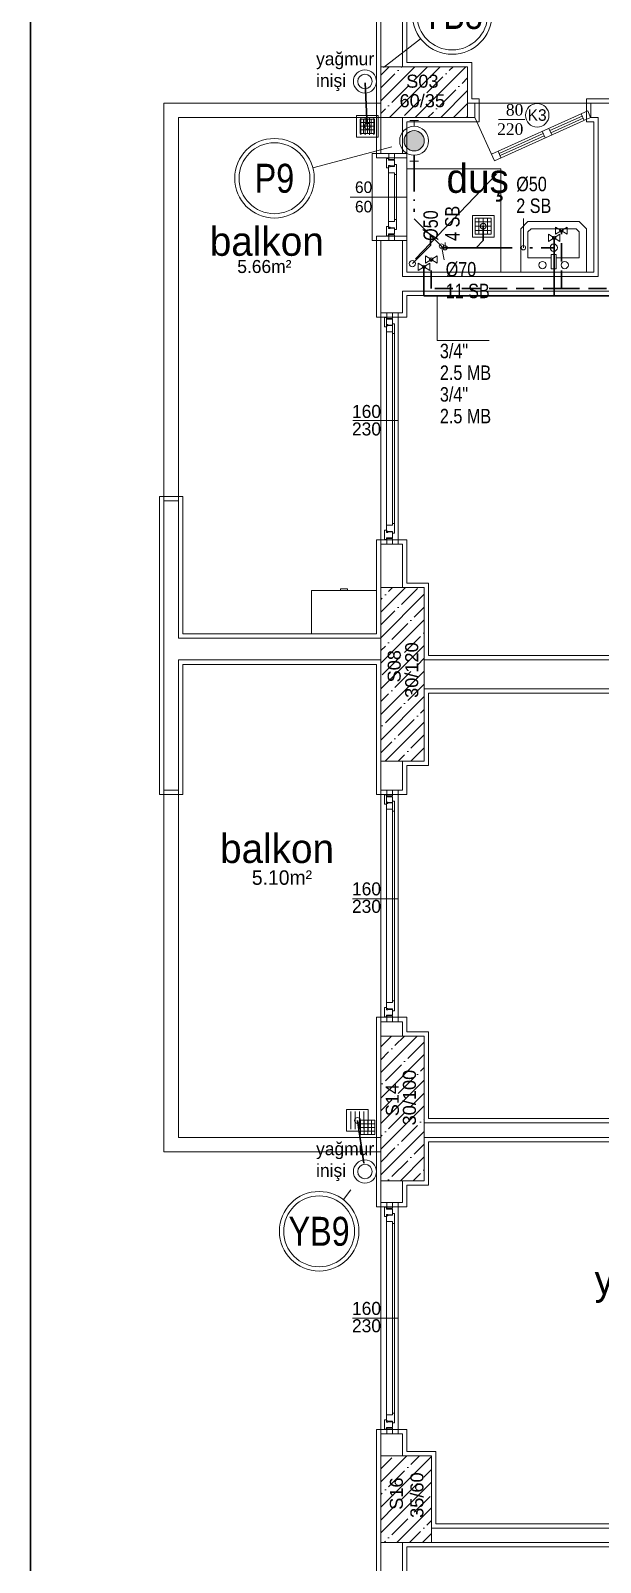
# Model space of a CAD drawing. Header units: centimetres. Extents: x 252513 to 260714, y -444050 to -441150.
# Drawn here: x 252513 to 252907, y -442880 to -441821 of the extents above; entities that cross this region are included whole.
import ezdxf
from ezdxf.enums import TextEntityAlignment as Align

# ---------------------------------------------------------------- set-up
doc = ezdxf.new("R2010")
doc.units = ezdxf.units.CM
for name, pattern in [('ROTAS_BASMA', [18.75, 12.5, -6.25]), ('ROTAS_PISSU', [45, 25, -6, 0, -6, 2, -6]), ('ROTAS_YAGMUR', [45, 30, -6, 0, -9])]:
    doc.linetypes.add(name, pattern=pattern)
for name, color, linetype, lineweight in [('ROTAS-MIMARI', 8, 'Continuous', 13), ('ROTAS-MIMARI-YAZI', 8, 'Continuous', 13), ('ROTAS-PAFTA', 144, 'Continuous', 35), ('ROTAS-SEMBOL-KILAVUZ', 9, 'Continuous', 9), ('ROTAS-SIHHI-KOLON-NO', 1, 'Continuous', 18), ('ROTAS-SIHHI-PIS-SU', 6, 'ROTAS_PISSU', 30), ('ROTAS-SIHHI-PIS-SU-CAP', 211, 'Continuous', 18), ('ROTAS-SIHHI-SEMBOL', 1, 'Continuous', 18), ('ROTAS-SIHHI-SICAK-SU', 1, 'ROTAS_BASMA', 30), ('ROTAS-SIHHI-SOGUK-SU', 5, 'Continuous', 30), ('ROTAS-SIHHI-TEMIZ-SU-CAP', 101, 'Continuous', 18), ('ROTAS-SIHHI-YAGMUR', 3, 'ROTAS_YAGMUR', 30), ('ROTAS-SIHHI-YAGMUR-NO', 3, 'Continuous', 18)]:
    doc.layers.add(name, color=color, linetype=linetype, lineweight=lineweight)
doc.styles.add('arial_1_18', font='arial.ttf', dxfattribs={"height": 0.2})
doc.styles.add('ROTAS-YAZI', font='arial.ttf')
pattern_1 = [(45, (231105.378, -437638.89), (-8.838835, 8.838835), []), (45, (231114.217, -437638.89), (-8.838835, 8.838835), [15.625, -3.125, 0, -3.125])]

# ---------------------------------------------------------------- blocks, each defined once
blk = doc.blocks.new('ROTAS-S2-PIS-KOLON')
h = blk.add_hatch(color=6)
edge = h.paths.add_edge_path()
edge.add_arc((0, 0), 7, 0, 360)
at = {"color": 30}
for p, q in [((-10, 0), (-14, 0)), ((10, 0), (14, 0))]:
    blk.add_line(p, q, dxfattribs=at)
at = {"color": 1}
for points in [[(-14, -3), (-14, 3)], [(14, -3), (14, 3)]]:
    blk.add_lwpolyline(points, dxfattribs=at)
at = {"color": 30}
blk.add_circle((0, 0), 10, dxfattribs=at)
at = {"color": 6}
blk.add_circle((0, 0), 7, dxfattribs=at)
at = {"style": 'ROTAS-YAZI', "flags": 1}
blk.add_attdef('NO', (0, 0), '', height=5, dxfattribs=at)
blk = doc.blocks.new('ROTAS-S2-YER-SUZGECI')
for p, q in [((-5.5, 3), (5.5, 3)), ((-5.5, 0), (5.5, 0)), ((-3, -5.5), (-3, 5.5)), ((0, -5.5), (0, 5.5)), ((3, -5.5), (3, 5.5)), ((-5.5, -3), (5.5, -3))]:
    blk.add_line(p, q)
for points in [[(-7.5, -7.5), (7.5, -7.5), (7.5, 7.5), (-7.5, 7.5)], [(-5.5, -5.5), (5.5, -5.5), (5.5, 5.5), (-5.5, 5.5)]]:
    blk.add_lwpolyline(points, close=True)
blk.add_circle((0, 0), 2)
blk = doc.blocks.new('ROTAS-S2-KURESEL-VANA')
blk.add_lwpolyline([(-4, -2.5), (4, 2.5), (4, -2.5), (-4, 2.5)], close=True)
blk.add_circle((0, 0), 1.2)
blk = doc.blocks.new('ROTAS-S2-BALKON-SUZGECI')
for p, q in [((-4.5, -6), (-4.5, 6)), ((-1.5, -6), (-1.5, 6)), ((1.5, -6), (1.5, 6)), ((4.5, -6), (4.5, 6))]:
    blk.add_line(p, q)
blk.add_lwpolyline([(-7.5, -7.5), (7.5, -7.5), (7.5, 7.5), (-7.5, 7.5)], close=True)
blk.add_circle((0, 0), 2)
blk = doc.blocks.new('ROTAS-S2-KOLON-YAGMUR')
at = {"color": 3}
for radius in [8, 5]:
    blk.add_circle((0, 0), radius, dxfattribs=at)
blk = doc.blocks.new('ROTAS-S2-KOLON-NO')
at = {"color": 1}
for radius in [27.5, 24.5]:
    blk.add_circle((0, 0), radius, dxfattribs=at)
at = {"color": 6, "style": 'ROTAS-YAZI', "width": 0.8}
blk.add_attdef('NO', text='', height=20, dxfattribs=at).set_placement((0, 0), align=Align.MIDDLE_CENTER)
blk = doc.blocks.new('ROTAS-S2-KOLON-NO-YAGMUR')
at = {"color": 1}
for radius in [27.5, 24.5]:
    blk.add_circle((0, 0), radius, dxfattribs=at)
at = {"color": 3, "style": 'ROTAS-YAZI', "width": 0.8}
blk.add_attdef('NO', text='', height=20, dxfattribs=at).set_placement((0, 0), align=Align.MIDDLE_CENTER)
blk = doc.blocks.new('ROTAS-S2-TS-CAP2')
at = {"style": 'ROTAS-YAZI', "width": 0.8}
for tag, p in [('C1', (0, 15)), ('M1', (0, 0))]:
    blk.add_attdef(tag, p, '', height=10, dxfattribs=at)
blk = doc.blocks.new('ROTAS-S2-TS-CAP4')
at = {"style": 'ROTAS-YAZI', "width": 0.8}
for tag, p in [('C1', (0, 45)), ('M1', (0, 30)), ('C2', (0, 15)), ('M2', (0, 0))]:
    blk.add_attdef(tag, p, '', height=10, dxfattribs=at)

msp = doc.modelspace()

# ---------------------------------------------------------------- hatches: boundary and pattern name
at = {"layer": 'ROTAS-MIMARI', "ltscale": 0.03}
h = msp.add_hatch(dxfattribs=at)
h.set_pattern_fill('ANSI35', color=256, scale=50, style=0)
h.set_pattern_definition(pattern_1)
h.paths.add_polyline_path([(252815.2, -441845.8), (252755.2, -441845.8), (252755.2, -441880.8), (252815.2, -441880.8)])
h.paths.add_polyline_path([(252765.8, -441876.2), (252801.9, -441876.2), (252801.9, -441862.2), (252765.8, -441862.2)], flags=24)
h.paths.add_polyline_path([(252770.4, -441862.7), (252797.4, -441862.7), (252797.4, -441848.7), (252770.4, -441848.7)], flags=24)
h = msp.add_hatch(dxfattribs=at)
h.set_pattern_fill('ANSI35', color=256, scale=50, style=0)
h.set_pattern_definition(pattern_1)
h.paths.add_polyline_path([(252785.2, -442205.8), (252755.2, -442205.8), (252755.2, -442325.8), (252785.2, -442325.8)])
h.paths.add_polyline_path([(252783.5, -442284.4), (252783.5, -442241.3), (252769.6, -442241.3), (252769.6, -442284.4)], flags=24)
h.paths.add_polyline_path([(252771.4, -442273.7), (252771.4, -442246.6), (252757.5, -442246.6), (252757.5, -442273.7)], flags=24)
h = msp.add_hatch(dxfattribs=at)
h.set_pattern_fill('ANSI35', color=256, scale=50, style=0)
h.set_pattern_definition(pattern_1)
h.paths.add_polyline_path([(252785.2, -442515.8), (252755.2, -442515.8), (252755.2, -442615.8), (252785.2, -442615.8)])
h.paths.add_polyline_path([(252781.9, -442579.9), (252781.9, -442536.7), (252767.9, -442536.7), (252767.9, -442579.9)], flags=24)
h.paths.add_polyline_path([(252770.1, -442573.5), (252770.1, -442546.5), (252756.1, -442546.5), (252756.1, -442573.5)], flags=24)
h = msp.add_hatch(dxfattribs=at)
h.set_pattern_fill('ANSI35', color=256, scale=50, style=0)
h.set_pattern_definition(pattern_1)
h.paths.add_polyline_path([(252790.2, -442805.8), (252755.2, -442805.8), (252755.2, -442865.8), (252790.2, -442865.8)])
h.paths.add_polyline_path([(252787.1, -442851.2), (252787.1, -442815), (252773.1, -442815), (252773.1, -442851.2)], flags=24)
h.paths.add_polyline_path([(252772.9, -442845.6), (252772.9, -442818.6), (252758.9, -442818.6), (252758.9, -442845.6)], flags=24)

# ---------------------------------------------------------------- linework, layer by layer
for p, q in [((252752.2, -441782.8), (252752.2, -441845.8)), ((252755.2, -441845.8), (252755.2, -441785.8)), ((252770.2, -441845.8), (252770.2, -441785.8)), ((252773.2, -441842.8), (252773.2, -441782.8)), ((252752.2, -441845.8), (252752.2, -441880.8)), ((252818.2, -441842.8), (252773.2, -441842.8)), ((252818.2, -441867.8), (252818.2, -441842.8)), ((252815.2, -441870.8), (252820.2, -441870.8)), ((252823.2, -441867.8), (252818.2, -441867.8)), ((252900.2, -441870.8), (252820.2, -441870.8)), ((252823.2, -441883.8), (252823.2, -441867.8)), ((253083.2, -441867.8), (252897.4, -441867.8)), ((252897.4, -441867.8), (252897.4, -441883.8)), ((252900.4, -441870.8), (253080.2, -441870.8)), ((252900.4, -441880.8), (252900.4, -441870.8)), ((252750.8, -441881.9), (252740.8, -441881.9)), ((252740.8, -441881.9), (252740.8, -441891.9)), ((252743.2, -441881.9), (252743.2, -441891.9)), ((252745.9, -441881.9), (252745.9, -441891.9)), ((252748.5, -441881.9), (252748.5, -441891.9)), ((252750.8, -441891.9), (252750.8, -441881.9)), ((252752.2, -441880.8), (252752.2, -441908.8)), ((252755.2, -441905.8), (252755.2, -441880.8)), ((252770.2, -441905.8), (252770.2, -441880.8)), ((252815.2, -441880.8), (252820.2, -441880.8)), ((252820.2, -441880.8), (252833.7, -441910.7)), ((252898.2, -441876.2), (252831.6, -441906.1)), ((252900.2, -441880.8), (252833.7, -441910.7)), ((252894.4, -441879.9), (252872.1, -441889.9)), ((252895, -441881.3), (252872.7, -441891.3)), ((252895.7, -441882.8), (252893.6, -441878.3)), ((252900.2, -441880.8), (252898.2, -441876.2)), ((252900.4, -441880.8), (252905.4, -441880.8)), ((252905.4, -441990.8), (252905.4, -441880.8)), ((252740.8, -441884.3), (252750.8, -441884.3)), ((252740.8, -441886.9), (252750.8, -441886.9)), ((252740.8, -441889.4), (252750.8, -441889.4)), ((252740.8, -441891.9), (252750.8, -441891.9)), ((252773.2, -441908.8), (252773.2, -441883.8)), ((252773.2, -441883.8), (252815.2, -441883.8)), ((252815.2, -441883.8), (252823.2, -441883.8)), ((252836.6, -441882.2), (252854.7, -441882.2)), ((252867.5, -441891.9), (252836.9, -441905.7)), ((252868.8, -441894.9), (252866.8, -441890.3)), ((252873.4, -441892.8), (252871.4, -441888.3)), ((252897.4, -441883.8), (252902.4, -441883.8)), ((252902.4, -441883.8), (252902.4, -441987.8)), ((252868.2, -441893.4), (252837.6, -441907.1)), ((252749.2, -441965.8), (252749.2, -441905.8)), ((252755.2, -441905.8), (252749.2, -441905.8)), ((252773.2, -441908.8), (252752.2, -441908.8)), ((252770.2, -441905.8), (252755.2, -441905.8)), ((252759.1, -441915.5), (252759.1, -441909.1)), ((252759.1, -441909.1), (252760.5, -441909.1)), ((252760.5, -441910.3), (252760.5, -441909.1)), ((252760.5, -441910.3), (252764.7, -441910.3)), ((252760.7, -441909.8), (252760.7, -441905.8)), ((252760.7, -441905.8), (252764.7, -441905.8)), ((252764.7, -441909.8), (252760.7, -441909.8)), ((252764.7, -441905.8), (252764.7, -441909.8)), ((252764.7, -441914.3), (252764.7, -441910.3)), ((252764.7, -441913.4), (252766.1, -441913.4)), ((252764.7, -441913.4), (252764.7, -441914.6)), ((252766.1, -441920.2), (252766.1, -441913.4)), ((252773.2, -441905.8), (252770.2, -441905.8)), ((252773.2, -441965.8), (252773.2, -441905.8)), ((252836.2, -441904.1), (252838.2, -441908.6)), ((252759.1, -441915.5), (252760.5, -441915.5)), ((252760.5, -441915.5), (252760.5, -441914)), ((252760.5, -441914), (252761.5, -441914)), ((252760.5, -441914.6), (252761, -441914.6)), ((252760.5, -441914.6), (252760.5, -441919)), ((252760.5, -441919), (252764.7, -441919)), ((252760.5, -441919), (252760.5, -441952.6)), ((252761, -441914.9), (252761, -441914.6)), ((252761, -441914.9), (252761.5, -441914.9)), ((252761.5, -441914.3), (252761.5, -441914)), ((252761.5, -441914.3), (252764.7, -441914.3)), ((252761.5, -441914.6), (252764.7, -441914.6)), ((252761.5, -441914.9), (252761.5, -441914.6)), ((252764.7, -441920.2), (252764.7, -441919)), ((252764.7, -441920.2), (252766.1, -441920.2)), ((252764.7, -441920.2), (252764.7, -441951.4)), ((252766.1, -441951.4), (252766.1, -441920.2)), ((252773.2, -441987.8), (252773.2, -441916.4)), ((252773.2, -441916.4), (252773.2, -441987.8)), ((252773.2, -441916.4), (252838.2, -441916.4)), ((252835.2, -441919.9), (252779.1, -441978.5)), ((252838.2, -441987.8), (252838.2, -441916.4)), ((252734, -441935.8), (252773.2, -441935.8)), ((252759.1, -441956.1), (252759.1, -441962.5)), ((252759.1, -441956.1), (252760.5, -441956.1)), ((252760.5, -441952.6), (252764.7, -441952.6)), ((252760.5, -441957), (252760.5, -441952.6)), ((252760.5, -441956.1), (252760.5, -441957.6)), ((252764.7, -441951.4), (252764.7, -441952.6)), ((252764.7, -441951.4), (252766.1, -441951.4)), ((252766.1, -441951.4), (252766.1, -441958.2)), ((252856.9, -441952.8), (252851.9, -441957.8)), ((252892.3, -441952.8), (252856.9, -441952.8)), ((252897.3, -441957.8), (252892.3, -441952.8)), ((252755.2, -441965.8), (252749.2, -441965.8)), ((252752.2, -441962.8), (252752.2, -442018.8)), ((252773.2, -441962.8), (252752.2, -441962.8)), ((252755.2, -442015.8), (252755.2, -441965.8)), ((252770.2, -441965.8), (252755.2, -441965.8)), ((252759.1, -441962.5), (252760.5, -441962.5)), ((252760.5, -441957), (252761, -441957)), ((252760.5, -441957.6), (252761.5, -441957.6)), ((252760.5, -441961.3), (252760.5, -441962.5)), ((252760.5, -441961.3), (252764.7, -441961.3)), ((252760.7, -441961.8), (252760.7, -441965.8)), ((252764.7, -441961.8), (252760.7, -441961.8)), ((252760.7, -441965.8), (252764.7, -441965.8)), ((252761, -441956.7), (252761.5, -441956.7)), ((252761, -441956.7), (252761, -441957)), ((252761.5, -441956.7), (252761.5, -441957)), ((252761.5, -441957), (252764.7, -441957)), ((252761.5, -441957.3), (252761.5, -441957.6)), ((252761.5, -441957.3), (252764.7, -441957.3)), ((252764.7, -441958.2), (252764.7, -441957)), ((252764.7, -441957.3), (252764.7, -441961.3)), ((252764.7, -441958.2), (252766.1, -441958.2)), ((252764.7, -441965.8), (252764.7, -441961.8)), ((252770.2, -441990.8), (252770.2, -441965.8)), ((252773.2, -441965.8), (252770.2, -441965.8)), ((252851.9, -441957.8), (252851.9, -441987.8)), ((252859, -441957.8), (252856.9, -441959.8)), ((252856.9, -441959.8), (252856.9, -441977.8)), ((252890.2, -441957.8), (252859, -441957.8)), ((252892.3, -441959.8), (252890.2, -441957.8)), ((252892.3, -441977.8), (252892.3, -441959.8)), ((252897.3, -441987.8), (252897.3, -441957.8)), ((252876.3, -441975.5), (252872.9, -441975.5)), ((252872.9, -441975.5), (252872.9, -441985.5)), ((252876.3, -441985.5), (252876.3, -441975.5)), ((252902.4, -441987.8), (252773.2, -441987.8)), ((252773.2, -441987.8), (252838.2, -441987.8)), ((252851.9, -441987.8), (252897.3, -441987.8)), ((252872.9, -441977.8), (252856.9, -441977.8)), ((252872.9, -441985.5), (252876.3, -441985.5)), ((252892.3, -441977.8), (252876.3, -441977.8)), ((252770.2, -441990.8), (252905.4, -441990.8)), ((252770.2, -442015.8), (252770.2, -442000.8)), ((252770.2, -442000.8), (252915.4, -442000.8)), ((252773.2, -442018.8), (252773.2, -442003.8)), ((252773.2, -442003.8), (252918.4, -442003.8)), ((252752.2, -442018.8), (252773.2, -442018.8)), ((252755.2, -442015.8), (252770.2, -442015.8)), ((252755.2, -442175.8), (252755.2, -442015.8)), ((252757.6, -442019.1), (252759, -442019.1)), ((252757.6, -442025.5), (252757.6, -442019.1)), ((252759, -442019.1), (252759, -442162.6)), ((252759, -442020.3), (252759, -442019.1)), ((252759.2, -442019.8), (252759.2, -442015.8)), ((252763.2, -442015.8), (252763.2, -442019.8)), ((252767.1, -442175.8), (252767.1, -442015.8)), ((252757.6, -442025.5), (252759, -442025.5)), ((252759, -442020.3), (252763.2, -442020.3)), ((252759, -442024), (252760, -442024)), ((252759, -442025.5), (252759, -442024)), ((252759, -442024.6), (252759, -442029)), ((252759, -442024.6), (252759.5, -442024.6)), ((252759, -442029), (252763.2, -442029)), ((252763.2, -442019.8), (252759.2, -442019.8)), ((252759.5, -442024.9), (252759.5, -442024.6)), ((252759.5, -442024.9), (252760, -442024.9)), ((252760, -442024.3), (252760, -442024)), ((252760, -442024.3), (252763.2, -442024.3)), ((252760, -442024.9), (252760, -442024.6)), ((252760, -442024.6), (252763.2, -442024.6)), ((252763.2, -442020.3), (252763.2, -442161.4)), ((252763.2, -442024.3), (252763.2, -442020.3)), ((252763.2, -442023.4), (252763.2, -442024.6)), ((252763.2, -442023.4), (252764.6, -442023.4)), ((252763.2, -442030.2), (252763.2, -442029)), ((252763.2, -442030.2), (252764.6, -442030.2)), ((252764.6, -442161.4), (252764.6, -442023.4)), ((252764.6, -442030.2), (252764.6, -442023.4)), ((252735.7, -442090.2), (252767.1, -442090.2)), ((252618.2, -442142.8), (252602.2, -442142.8)), ((252602.2, -442142.8), (252602.2, -442348.8)), ((252615.2, -442145.8), (252605.2, -442145.8)), ((252605.2, -442145.8), (252605.2, -442345.8)), ((252615.2, -442145.8), (252615.2, -442240.8)), ((252618.2, -442237.8), (252618.2, -442142.8)), ((252757.6, -442166.1), (252757.6, -442172.5)), ((252757.6, -442166.1), (252759, -442166.1)), ((252759, -442162.6), (252763.2, -442162.6)), ((252759, -442167), (252759, -442162.6)), ((252759, -442166.1), (252759, -442167.6)), ((252759, -442167), (252759.5, -442167)), ((252759, -442167.6), (252760, -442167.6)), ((252759.5, -442166.7), (252760, -442166.7)), ((252759.5, -442166.7), (252759.5, -442167)), ((252760, -442166.7), (252760, -442167)), ((252760, -442167), (252763.2, -442167)), ((252760, -442167.3), (252760, -442167.6)), ((252760, -442167.3), (252763.2, -442167.3)), ((252763.2, -442161.4), (252763.2, -442162.6)), ((252763.2, -442161.4), (252764.6, -442161.4)), ((252763.2, -442168.2), (252763.2, -442167)), ((252763.2, -442167.3), (252763.2, -442171.3)), ((252764.6, -442161.4), (252764.6, -442168.2)), ((252773.2, -442172.8), (252752.2, -442172.8)), ((252752.2, -442172.8), (252752.2, -442237.8)), ((252755.2, -442205.8), (252755.2, -442175.8)), ((252755.2, -442175.8), (252770.2, -442175.8)), ((252757.6, -442172.5), (252759, -442172.5)), ((252759, -442171.3), (252759, -442172.5)), ((252759, -442171.3), (252763.2, -442171.3)), ((252759.2, -442171.8), (252759.2, -442175.8)), ((252763.2, -442171.8), (252759.2, -442171.8)), ((252763.2, -442168.2), (252764.6, -442168.2)), ((252763.2, -442175.8), (252763.2, -442171.8)), ((252770.2, -442205.8), (252770.2, -442175.8)), ((252773.2, -442202.8), (252773.2, -442172.8)), ((252707.2, -442207.8), (252752.2, -442207.8)), ((252707.2, -442237.8), (252707.2, -442207.8)), ((252732.2, -442206.5), (252727.2, -442206.5)), ((252727.2, -442206.5), (252727.2, -442207.8)), ((252732.2, -442207.8), (252732.2, -442206.5)), ((252752.2, -442237.8), (252752.2, -442207.8)), ((252788.2, -442202.8), (252773.2, -442202.8)), ((252788.2, -442252.8), (252788.2, -442202.8)), ((252755.2, -442240.8), (252615.2, -442240.8)), ((252752.2, -442237.8), (252618.2, -442237.8)), ((252752.2, -442237.8), (252707.2, -442237.8)), ((252755.2, -442255.8), (252615.2, -442255.8)), ((252615.2, -442255.8), (252615.2, -442345.8)), ((252618.2, -442348.8), (252618.2, -442258.8)), ((252618.2, -442258.8), (252752.2, -442258.8)), ((252752.2, -442258.8), (252752.2, -442325.8)), ((252785.2, -442255.8), (253025.2, -442255.8)), ((253022.2, -442252.8), (252788.2, -442252.8)), ((252785.2, -442275.8), (253180.2, -442275.8)), ((252788.2, -442328.8), (252788.2, -442278.8)), ((252788.2, -442278.8), (253177.2, -442278.8)), ((252752.2, -442325.8), (252752.2, -442348.8)), ((252755.2, -442345.8), (252755.2, -442325.8)), ((252770.2, -442345.8), (252770.2, -442325.8)), ((252773.2, -442348.8), (252773.2, -442328.8)), ((252773.2, -442328.8), (252788.2, -442328.8)), ((252615.2, -442345.8), (252605.2, -442345.8)), ((252755.2, -442345.8), (252770.2, -442345.8)), ((252755.2, -442505.8), (252755.2, -442345.8)), ((252759.2, -442349.8), (252759.2, -442345.8)), ((252763.2, -442345.8), (252763.2, -442349.8)), ((252767.1, -442505.8), (252767.1, -442345.8)), ((252602.2, -442348.8), (252618.2, -442348.8)), ((252752.2, -442348.8), (252773.2, -442348.8)), ((252757.6, -442349.1), (252759, -442349.1)), ((252757.6, -442355.5), (252757.6, -442349.1)), ((252757.6, -442355.5), (252759, -442355.5)), ((252759, -442349.1), (252759, -442492.6)), ((252759, -442350.3), (252759, -442349.1)), ((252759, -442350.3), (252763.2, -442350.3)), ((252759, -442354), (252760, -442354)), ((252759, -442355.5), (252759, -442354)), ((252759, -442354.6), (252759, -442359)), ((252759, -442354.6), (252759.5, -442354.6)), ((252763.2, -442349.8), (252759.2, -442349.8)), ((252759.5, -442354.9), (252759.5, -442354.6)), ((252759.5, -442354.9), (252760, -442354.9)), ((252760, -442354.3), (252760, -442354)), ((252760, -442354.3), (252763.2, -442354.3)), ((252760, -442354.9), (252760, -442354.6)), ((252760, -442354.6), (252763.2, -442354.6)), ((252763.2, -442350.3), (252763.2, -442491.4)), ((252763.2, -442354.3), (252763.2, -442350.3)), ((252763.2, -442353.4), (252763.2, -442354.6)), ((252763.2, -442353.4), (252764.6, -442353.4)), ((252764.6, -442491.4), (252764.6, -442353.4)), ((252764.6, -442360.2), (252764.6, -442353.4)), ((252759, -442359), (252763.2, -442359)), ((252763.2, -442360.2), (252763.2, -442359)), ((252763.2, -442360.2), (252764.6, -442360.2)), ((252735.6, -442420.8), (252767.1, -442420.8)), ((252757.6, -442496.1), (252757.6, -442502.5)), ((252757.6, -442496.1), (252759, -442496.1)), ((252759, -442492.6), (252763.2, -442492.6)), ((252759, -442497), (252759, -442492.6)), ((252759, -442496.1), (252759, -442497.6)), ((252763.2, -442491.4), (252763.2, -442492.6)), ((252763.2, -442491.4), (252764.6, -442491.4)), ((252764.6, -442491.4), (252764.6, -442498.2)), ((252773.2, -442502.8), (252752.2, -442502.8)), ((252752.2, -442502.8), (252752.2, -442515.8)), ((252755.2, -442515.8), (252755.2, -442505.8)), ((252755.2, -442505.8), (252770.2, -442505.8)), ((252757.6, -442502.5), (252759, -442502.5)), ((252759, -442497), (252759.5, -442497)), ((252759, -442497.6), (252760, -442497.6)), ((252759, -442501.3), (252759, -442502.5)), ((252759, -442501.3), (252763.2, -442501.3)), ((252759.2, -442501.8), (252759.2, -442505.8)), ((252763.2, -442501.8), (252759.2, -442501.8)), ((252759.5, -442496.7), (252760, -442496.7)), ((252759.5, -442496.7), (252759.5, -442497)), ((252760, -442496.7), (252760, -442497)), ((252760, -442497), (252763.2, -442497)), ((252760, -442497.3), (252760, -442497.6)), ((252760, -442497.3), (252763.2, -442497.3)), ((252763.2, -442498.2), (252763.2, -442497)), ((252763.2, -442497.3), (252763.2, -442501.3)), ((252763.2, -442498.2), (252764.6, -442498.2)), ((252763.2, -442505.8), (252763.2, -442501.8)), ((252770.2, -442515.8), (252770.2, -442505.8)), ((252773.2, -442512.8), (252773.2, -442502.8)), ((252752.2, -442515.8), (252752.2, -442585.8)), ((252788.2, -442512.8), (252773.2, -442512.8)), ((252788.2, -442572.8), (252788.2, -442512.8)), ((252751.1, -442573.9), (252741.1, -442573.9)), ((252741.1, -442573.9), (252741.1, -442583.9)), ((252741.1, -442576.4), (252751.1, -442576.4)), ((252741.1, -442578.9), (252751.1, -442578.9)), ((252743.6, -442573.9), (252743.6, -442583.9)), ((252746.2, -442573.9), (252746.2, -442583.9)), ((252748.8, -442573.9), (252748.8, -442583.9)), ((252751.1, -442583.9), (252751.1, -442573.9)), ((252785.2, -442575.8), (253145, -442575.8)), ((253148, -442572.8), (252788.2, -442572.8)), ((252741.1, -442581.4), (252751.1, -442581.4)), ((252741.1, -442583.9), (252751.1, -442583.9)), ((252752.2, -442585.8), (252752.2, -442633.8)), ((252785.2, -442585.8), (253115.2, -442585.8)), ((252788.2, -442588.8), (253112.2, -442588.8)), ((252788.2, -442588.8), (252788.2, -442618.8)), ((252755.2, -442630.8), (252755.2, -442615.8)), ((252770.2, -442630.8), (252770.2, -442615.8)), ((252773.2, -442633.8), (252773.2, -442618.8)), ((252788.2, -442618.8), (252773.2, -442618.8)), ((252770.2, -442630.8), (252755.2, -442630.8)), ((252755.2, -442790.8), (252755.2, -442630.8)), ((252759.2, -442634.8), (252759.2, -442630.8)), ((252763.2, -442630.8), (252763.2, -442634.8)), ((252767.1, -442790.8), (252767.1, -442630.8)), ((252752.2, -442633.8), (252773.2, -442633.8)), ((252757.6, -442640.5), (252757.6, -442634.1)), ((252757.6, -442634.1), (252759, -442634.1)), ((252757.6, -442640.5), (252759, -442640.5)), ((252759, -442635.3), (252759, -442634.1)), ((252759, -442635.3), (252763.2, -442635.3)), ((252759, -442640.5), (252759, -442639)), ((252759, -442639), (252760, -442639)), ((252759, -442639.6), (252759.5, -442639.6)), ((252759, -442639.6), (252759, -442644)), ((252759, -442644), (252759, -442777.6)), ((252759, -442644), (252763.2, -442644)), ((252763.2, -442634.8), (252759.2, -442634.8)), ((252759.5, -442639.9), (252759.5, -442639.6)), ((252759.5, -442639.9), (252760, -442639.9)), ((252760, -442639.3), (252760, -442639)), ((252760, -442639.3), (252763.2, -442639.3)), ((252760, -442639.6), (252763.2, -442639.6)), ((252760, -442639.9), (252760, -442639.6)), ((252763.2, -442639.3), (252763.2, -442635.3)), ((252763.2, -442638.4), (252764.6, -442638.4)), ((252763.2, -442638.4), (252763.2, -442639.6)), ((252763.2, -442645.2), (252763.2, -442644)), ((252764.6, -442645.2), (252764.6, -442638.4)), ((252763.2, -442645.2), (252763.2, -442776.4)), ((252763.2, -442645.2), (252764.6, -442645.2)), ((252764.6, -442776.4), (252764.6, -442645.2)), ((252735.6, -442710.8), (252767.1, -442710.8)), ((252757.6, -442781.1), (252757.6, -442787.5)), ((252757.6, -442781.1), (252759, -442781.1)), ((252759, -442777.6), (252763.2, -442777.6)), ((252759, -442782), (252759, -442777.6)), ((252759, -442781.1), (252759, -442782.6)), ((252759.5, -442781.7), (252760, -442781.7)), ((252759.5, -442781.7), (252759.5, -442782)), ((252760, -442781.7), (252760, -442782)), ((252763.2, -442776.4), (252763.2, -442777.6)), ((252763.2, -442776.4), (252764.6, -442776.4)), ((252764.6, -442776.4), (252764.6, -442783.2)), ((252752.2, -442787.8), (252752.2, -442805.8)), ((252773.2, -442787.8), (252752.2, -442787.8)), ((252755.2, -442805.8), (252755.2, -442790.8)), ((252770.2, -442790.8), (252755.2, -442790.8)), ((252757.6, -442787.5), (252759, -442787.5)), ((252759, -442782), (252759.5, -442782)), ((252759, -442782.6), (252760, -442782.6)), ((252759, -442786.3), (252759, -442787.5)), ((252759, -442786.3), (252763.2, -442786.3)), ((252759.2, -442786.8), (252759.2, -442790.8)), ((252763.2, -442786.8), (252759.2, -442786.8)), ((252760, -442782), (252763.2, -442782)), ((252760, -442782.3), (252760, -442782.6)), ((252760, -442782.3), (252763.2, -442782.3)), ((252763.2, -442783.2), (252763.2, -442782)), ((252763.2, -442782.3), (252763.2, -442786.3)), ((252763.2, -442783.2), (252764.6, -442783.2)), ((252763.2, -442790.8), (252763.2, -442786.8)), ((252770.2, -442805.8), (252770.2, -442790.8)), ((252773.2, -442802.8), (252773.2, -442787.8)), ((252793.2, -442802.8), (252773.2, -442802.8)), ((252793.2, -442852.8), (252793.2, -442802.8)), ((252752.2, -442805.8), (252752.2, -442865.8)), ((252790.2, -442855.8), (253115.2, -442855.8)), ((253112.2, -442852.8), (252793.2, -442852.8)), ((252752.2, -442865.8), (252752.2, -442913.8)), ((252755.2, -442910.8), (252755.2, -442865.8)), ((252770.2, -442910.8), (252770.2, -442865.8)), ((252790.2, -442865.8), (253115.2, -442865.8)), ((252773.2, -442913.8), (252773.2, -442868.8)), ((252773.2, -442868.8), (252790.2, -442868.8)), ((252790.2, -442868.8), (253112.2, -442868.8))]:
    msp.add_line(p, q, dxfattribs=at)
for points in [[(252755.2, -441880.8), (252755.2, -441845.8)], [(252755.2, -441845.8), (252815.2, -441845.8)], [(252815.2, -441845.8), (252815.2, -441880.8)], [(252605.2, -441870.8), (252605.2, -442145.8)], [(252605.2, -441870.8), (252755.2, -441870.8)], [(252820.2, -441870.8), (252820.2, -441880.8)], [(252615.2, -441880.8), (252615.2, -442145.8)], [(252615.2, -441880.8), (252755.2, -441880.8)], [(252815.2, -441880.8), (252755.2, -441880.8)], [(252755.2, -442325.8), (252755.2, -442205.8)], [(252755.2, -442205.8), (252785.2, -442205.8)], [(252785.2, -442205.8), (252785.2, -442325.8)], [(252785.2, -442325.8), (252755.2, -442325.8)], [(252605.2, -442345.8), (252605.2, -442595.8)], [(252615.2, -442345.8), (252615.2, -442585.8)], [(252755.2, -442615.8), (252755.2, -442515.8)], [(252755.2, -442515.8), (252785.2, -442515.8)], [(252785.2, -442515.8), (252785.2, -442615.8)], [(252615.2, -442585.8), (252755.2, -442585.8)], [(252605.2, -442595.8), (252755.2, -442595.8)], [(252785.2, -442615.8), (252755.2, -442615.8)], [(252755.2, -442865.8), (252755.2, -442805.8)], [(252755.2, -442805.8), (252790.2, -442805.8)], [(252790.2, -442805.8), (252790.2, -442865.8)], [(252790.2, -442865.8), (252755.2, -442865.8)]]:
    msp.add_lwpolyline(points, dxfattribs=at)
for centre, radius in [((252744.2, -441855.9), 8), ((252744.2, -441855.9), 5), ((252863.3, -441879.3), 8.14), ((252874.7, -441970.8), 2.52), ((252777, -441981.8), 2.18), ((252866.9, -441982.8), 2.52), ((252882.3, -441982.8), 2.52), ((252744.2, -442609.4), 8), ((252744.2, -442609.4), 5)]:
    msp.add_circle(centre, radius, dxfattribs=at)
at = {"layer": 'ROTAS-PAFTA'}
msp.add_lwpolyline([(252513, -444050), (254578, -444050), (254578, -441150), (252513, -441150)], close=True, dxfattribs=at)
at = {"layer": 'ROTAS-SEMBOL-KILAVUZ'}
for p, q in [((252756.9, -441846.2), (252782.7, -441826.4)), ((252762.7, -441901), (252708.2, -441915.7)), ((252853.8, -441970.8), (252853.8, -441950.6)), ((252797.1, -441969.7), (252799, -441979.1)), ((252799.6, -441970.8), (252799.6, -441967.1)), ((252734.5, -442622.1), (252729.3, -442628.8))]:
    msp.add_line(p, q, dxfattribs=at)
for centre in [(252797.1, -441969.7), (252799.6, -441970.8), (252853.8, -441970.8)]:
    msp.add_circle(centre, 1.5, dxfattribs=at)
at = {"layer": 'ROTAS-SIHHI-PIS-SU'}
for points in [[(252778.2, -441906.9), (252778.2, -441950.8), (252789.6, -441962.2), (252798.2, -441970.8), (252821, -441970.8), (252874.7, -441970.8)], [(252826, -441956), (252826, -441965.8), (252821, -441970.8)], [(252777, -441981.8), (252789.6, -441969.3), (252789.6, -441962.2)]]:
    msp.add_lwpolyline(points, dxfattribs=at)
at = {"layer": 'ROTAS-SIHHI-SICAK-SU'}
for points in [[(252880, -441999), (252880, -441959)], [(252790, -441999), (252790, -441979)], [(252880, -441999), (252790, -441999)], [(252880, -441999), (252935, -441999)]]:
    msp.add_lwpolyline(points, dxfattribs=at)
at = {"layer": 'ROTAS-SIHHI-SOGUK-SU'}
for points in [[(252875, -442004), (252875, -441964)], [(252785, -442004), (252785, -441984)], [(252875, -442004), (252785, -442004)], [(252875, -442004), (252930, -442004)]]:
    msp.add_lwpolyline(points, dxfattribs=at)
at = {"layer": 'ROTAS-SIHHI-TEMIZ-SU-CAP'}
msp.add_line((252794, -442035), (252830.1, -442035), dxfattribs=at)
msp.add_lwpolyline([(252794, -442004), (252794, -442035)], dxfattribs=at)
at = {"layer": 'ROTAS-SIHHI-YAGMUR'}
for points in [[(252745.8, -441886.9), (252744.2, -441855.9)], [(252739, -442574), (252744.2, -442609.4)]]:
    msp.add_lwpolyline(points, dxfattribs=at)

# ---------------------------------------------------------------- block references
at = {"layer": 'ROTAS-SIHHI-KOLON-NO'}
msp.add_blockref('ROTAS-S2-KOLON-NO', (252681.6, -441922.8), dxfattribs=at).add_auto_attribs({'NO': 'P9'})
at = {"layer": 'ROTAS-SIHHI-PIS-SU-CAP'}
for p, values in [((252848.8, -441946.8), {'C1': 'Ø50', 'M1': '2 SB'}), ((252800, -442005.7), {'C1': 'Ø70', 'M1': '11 SB'})]:
    msp.add_blockref('ROTAS-S2-TS-CAP2', p, dxfattribs=at).add_auto_attribs(values)
at = {"layer": 'ROTAS-SIHHI-PIS-SU-CAP', "rotation": 90}
msp.add_blockref('ROTAS-S2-TS-CAP2', (252809.6, -441966.1), dxfattribs=at).add_auto_attribs({'C1': 'Ø50', 'M1': '4 SB'})
at = {"layer": 'ROTAS-SIHHI-SEMBOL'}
for name, p in [('ROTAS-S2-KOLON-YAGMUR', (252744.2, -441855.9)), ('ROTAS-S2-BALKON-SUZGECI', (252745.8, -441886.9)), ('ROTAS-S2-YER-SUZGECI', (252826, -441956)), ('ROTAS-S2-KURESEL-VANA', (252875, -441964)), ('ROTAS-S2-KURESEL-VANA', (252880, -441959)), ('ROTAS-S2-KURESEL-VANA', (252790, -441979)), ('ROTAS-S2-KURESEL-VANA', (252785, -441984)), ('ROTAS-S2-BALKON-SUZGECI', (252739, -442574)), ('ROTAS-S2-KOLON-YAGMUR', (252744.2, -442609.4))]:
    msp.add_blockref(name, p, dxfattribs=at)
at = {"layer": 'ROTAS-SIHHI-SEMBOL', "rotation": 90}
msp.add_blockref('ROTAS-S2-PIS-KOLON', (252778.2, -441896.9), dxfattribs=at)
at = {"layer": 'ROTAS-SIHHI-TEMIZ-SU-CAP'}
msp.add_blockref('ROTAS-S2-TS-CAP4', (252796, -442092.2), dxfattribs=at).add_auto_attribs({'C1': '3/4"', 'M1': '2.5 MB', 'C2': '3/4"', 'M2': '2.5 MB'})
at = {"layer": 'ROTAS-SIHHI-YAGMUR-NO'}
for p, values in [((252804.5, -441809.6), {'NO': 'YB8'}), ((252712.5, -442650.7), {'NO': 'YB9'})]:
    msp.add_blockref('ROTAS-S2-KOLON-NO-YAGMUR', p, dxfattribs=at).add_auto_attribs(values)

# ---------------------------------------------------------------- texts
at = {"layer": 'ROTAS-MIMARI-YAZI', "ltscale": 0.03, "style": 'arial_1_18'}
for s, p in [('S03', (252772.7, -441860.2)), ('60/35', (252768.1, -441873.7))]:
    msp.add_text(s, height=9, dxfattribs=at).set_placement(p)
at = {"layer": 'ROTAS-MIMARI-YAZI', "ltscale": 0.03}
for s, height, p in [('60', 8, (252737.3, -441933)), ('60', 8, (252737.3, -441946.4)), ('160', 9, (252735.2, -442088.5)), ('230', 9, (252735.2, -442100.6)), ('160', 9, (252735.2, -442418.5)), ('230', 9, (252735.2, -442430.6)), ('160', 9, (252735.2, -442708.5)), ('230', 9, (252735.2, -442720.5))]:
    msp.add_text(s, height=height, dxfattribs=at).set_placement(p)
at = {"layer": 'ROTAS-MIMARI-YAZI', "ltscale": 0.03, "style": 'arial_1_18'}
for s, p in [('S08', (252768.9, -442271.3)), ('30/120', (252781, -442282)), ('30/100', (252779.4, -442577.5)), ('S14', (252767.6, -442571.2)), ('S16', (252770.4, -442843.2)), ('35/60', (252784.6, -442848.8))]:
    msp.add_text(s, height=9, rotation=90, dxfattribs=at).set_placement(p)
at = {"layer": 'ROTAS-MIMARI-YAZI', "ltscale": 0.03}
for s, width, insert, char_height, attachment_point in [('yağmur\\Pinişi', 115.95, (252710.4, -441862.5), 9, 7), ('duş', 237.649, (252843.7, -441912.9), 20, 3), ('balkon', 237.649, (252715.7, -441956.4), 20, 3), ('5.66m²', 64.717, (252655.9, -441979.3), 9, 1), ('balkon', 237.649, (252722.8, -442376.1), 20, 3), ('5.10m²', 64.717, (252707.6, -442401.2), 10, 3), ('yağmur\\Pinişi', 115.95, (252710.4, -442615.9), 9, 7), ('yatak od.', 237.649, (253011.5, -442674.2), 20, 3)]:
    msp.add_mtext_dynamic_manual_height_columns(s, width=width, gutter_width=45, heights=[0], dxfattribs=dict(at, insert=insert, char_height=char_height, attachment_point=attachment_point))
at = {"layer": 'ROTAS-MIMARI-YAZI', "ltscale": 0.03, "char_height": 8, "attachment_point": 3}
for s, insert, width in [('{\\fTimes New Roman|b0|i0|c162|p18;80\\P220}', (252853.7, -441871.5), 23.511), ('K3', (252869.8, -441875.1), 23.892)]:
    msp.add_mtext(s, dxfattribs=dict(at, insert=insert, width=width))

doc.saveas('drawing.dxf')
